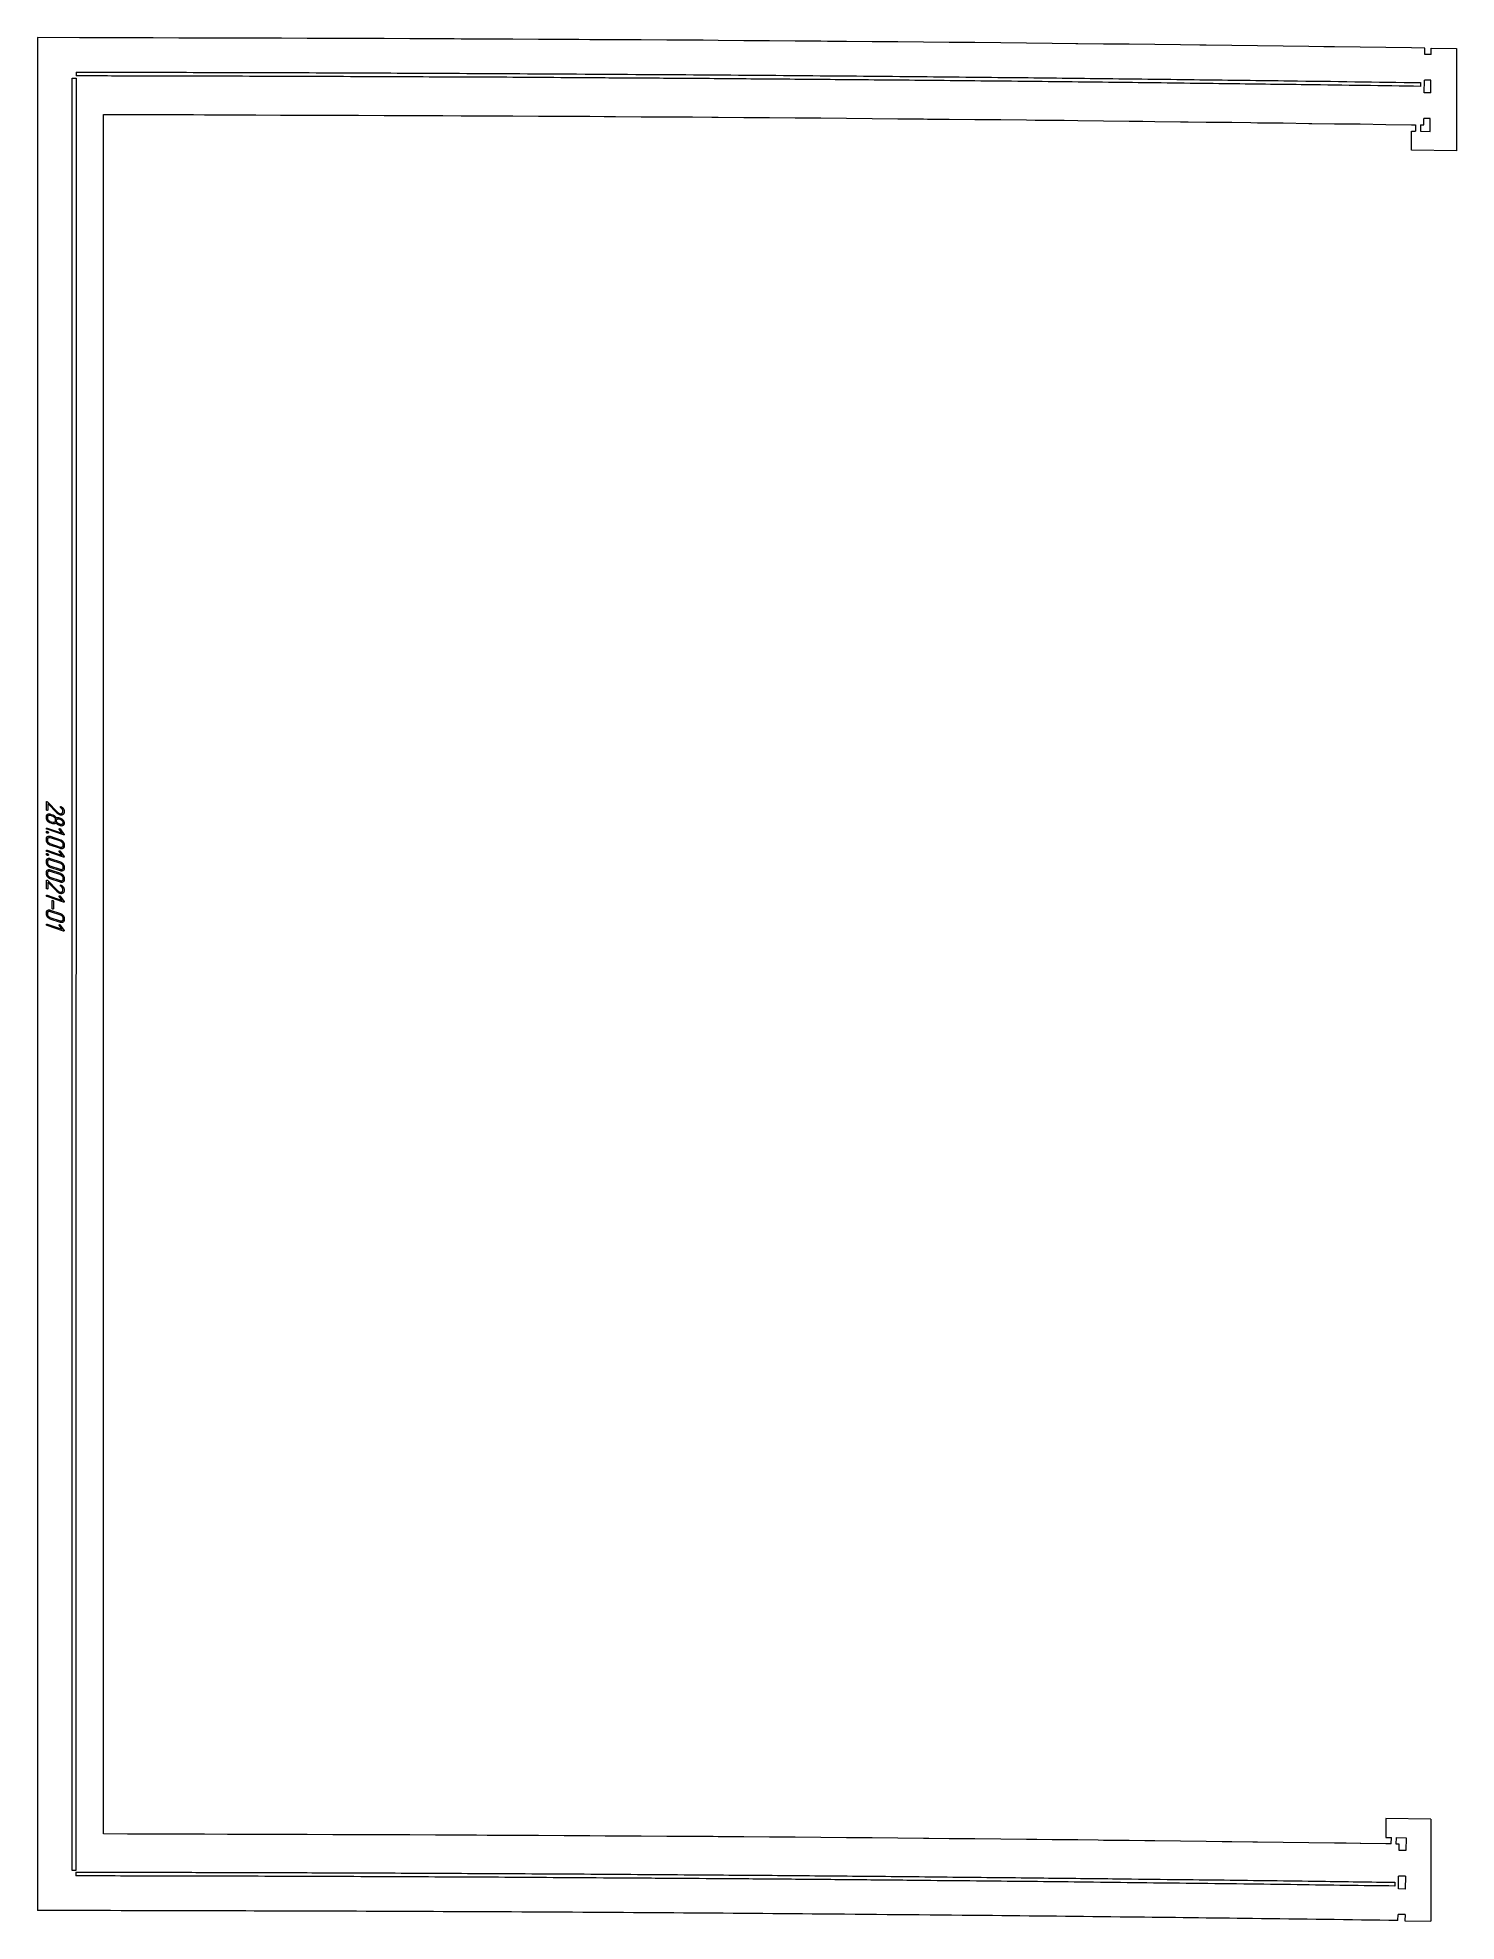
# Model space of a CAD drawing. Header units: millimetres. Extents: x 307 to 1418, y 0 to 1475.
import ezdxf

# ---------------------------------------------------------------- set-up
doc = ezdxf.new("R2010")
doc.units = ezdxf.units.MM
doc.linetypes.add('K5LT_BASIC', pattern=[0])
doc.layers.add('Engraving', color=7, linetype='Continuous')

msp = doc.modelspace()

# ---------------------------------------------------------------- linework, layer by layer
at = {"color": 143, "linetype": 'K5LT_BASIC', "lineweight": 15, "true_color": 0x33acca}
for p, q in [((339.6, 1474.6), (306.7, 1474.7)), ((306.7, 1474.7), (306.7, 8.5)), ((356.8, 1474.6), (339.6, 1474.6)), ((356.9, 1474.6), (356.8, 1474.6)), ((377, 1474.5), (356.9, 1474.6)), ((397.1, 1474.5), (377, 1474.5)), ((377, 1474.5), (377, 1474.5)), ((417.2, 1474.4), (397.1, 1474.5)), ((397.1, 1474.5), (397.1, 1474.5)), ((437.3, 1474.4), (417.2, 1474.4)), ((417.2, 1474.4), (417.2, 1474.4)), ((437.5, 1474.4), (437.3, 1474.4)), ((437.3, 1474.4), (437.3, 1474.4)), ((457.4, 1474.3), (437.5, 1474.4)), ((457.4, 1474.3), (457.4, 1474.3)), ((477.5, 1474.2), (457.4, 1474.3)), ((477.5, 1474.2), (477.5, 1474.2)), ((497.6, 1474.2), (477.5, 1474.2)), ((497.7, 1474.2), (497.6, 1474.2)), ((517.8, 1474.1), (497.7, 1474.2)), ((517.8, 1474.1), (517.8, 1474.1)), ((535.2, 1474.1), (517.8, 1474.1)), ((537.9, 1474), (535.2, 1474.1)), ((558, 1474), (537.9, 1474)), ((537.9, 1474), (537.9, 1474)), ((578.1, 1473.9), (558, 1474)), ((558, 1474), (558, 1474)), ((598.2, 1473.8), (578.1, 1473.9)), ((578.1, 1473.9), (578.1, 1473.9)), ((598.2, 1473.8), (598.2, 1473.8)), ((618.3, 1473.7), (598.2, 1473.8)), ((618.3, 1473.7), (618.3, 1473.7)), ((632.8, 1473.7), (618.3, 1473.7)), ((638.4, 1473.6), (632.8, 1473.7)), ((638.5, 1473.6), (638.4, 1473.6)), ((658.6, 1473.5), (638.5, 1473.6)), ((678.7, 1473.4), (658.6, 1473.5)), ((658.6, 1473.5), (658.6, 1473.5)), ((678.7, 1473.4), (678.7, 1473.4)), ((698.8, 1473.3), (678.7, 1473.4)), ((718.9, 1473.2), (698.8, 1473.3)), ((698.8, 1473.3), (698.8, 1473.3)), ((718.9, 1473.2), (718.9, 1473.2)), ((730.4, 1473.2), (718.9, 1473.2)), ((739, 1473.1), (730.4, 1473.2)), ((739, 1473.1), (739, 1473.1)), ((759.1, 1473), (739, 1473.1)), ((759.1, 1473), (759.1, 1473)), ((779.2, 1472.9), (759.1, 1473)), ((779.3, 1472.9), (779.2, 1472.9)), ((799.4, 1472.7), (779.3, 1472.9)), ((819.5, 1472.6), (799.4, 1472.7)), ((799.4, 1472.7), (799.4, 1472.7)), ((819.5, 1472.6), (819.5, 1472.6)), ((827.8, 1472.6), (819.5, 1472.6)), ((839.6, 1472.5), (827.8, 1472.6)), ((839.6, 1472.5), (839.6, 1472.5)), ((859.7, 1472.3), (839.6, 1472.5)), ((859.7, 1472.3), (859.7, 1472.3)), ((879.8, 1472.2), (859.7, 1472.3)), ((879.8, 1472.2), (879.8, 1472.2)), ((899.9, 1472), (879.8, 1472.2)), ((899.9, 1472), (899.9, 1472)), ((920, 1471.9), (899.9, 1472)), ((920.1, 1471.9), (920, 1471.9)), ((925.2, 1471.8), (920.1, 1471.9)), ((940.2, 1471.7), (925.2, 1471.8)), ((940.2, 1471.7), (940.2, 1471.7)), ((960.3, 1471.5), (940.2, 1471.7)), ((960.3, 1471.5), (960.3, 1471.5)), ((980.4, 1471.3), (960.3, 1471.5)), ((980.4, 1471.3), (980.4, 1471.3)), ((1000.5, 1471.1), (980.4, 1471.3)), ((1000.5, 1471.1), (1000.5, 1471.1)), ((1020.6, 1471), (1000.5, 1471.1)), ((1020.6, 1471), (1020.6, 1471)), ((1022.5, 1470.9), (1020.6, 1471)), ((1040.7, 1470.8), (1022.5, 1470.9)), ((1040.7, 1470.8), (1040.7, 1470.8)), ((1060.9, 1470.6), (1040.7, 1470.8)), ((1081, 1470.3), (1060.9, 1470.6)), ((1060.9, 1470.6), (1060.9, 1470.6)), ((1081, 1470.3), (1081, 1470.3)), ((1101.1, 1470.1), (1081, 1470.3)), ((1119.7, 1469.9), (1101.1, 1470.1)), ((1101.1, 1470.1), (1101.1, 1470.1)), ((1121.2, 1469.9), (1119.7, 1469.9)), ((1141.3, 1469.7), (1121.2, 1469.9)), ((1121.2, 1469.9), (1121.2, 1469.9)), ((1161.4, 1469.5), (1141.3, 1469.7)), ((1141.3, 1469.7), (1141.3, 1469.7)), ((1161.4, 1469.5), (1161.4, 1469.5)), ((1181.5, 1469.2), (1161.4, 1469.5)), ((1181.6, 1469.2), (1181.5, 1469.2)), ((1201.7, 1469), (1181.6, 1469.2)), ((1201.7, 1469), (1201.7, 1469)), ((1216.8, 1468.8), (1201.7, 1469)), ((1221.8, 1468.8), (1216.8, 1468.8)), ((1241.9, 1468.5), (1221.8, 1468.8)), ((1221.8, 1468.8), (1221.8, 1468.8)), ((1241.9, 1468.5), (1241.9, 1468.5)), ((1262, 1468.2), (1241.9, 1468.5)), ((1262, 1468.2), (1262, 1468.2)), ((1282.1, 1468), (1262, 1468.2)), ((1282.1, 1468), (1282.1, 1468)), ((1302.2, 1467.7), (1282.1, 1468)), ((1302.2, 1467.7), (1302.2, 1467.7)), ((1313.9, 1467.6), (1302.2, 1467.7)), ((1322.3, 1467.5), (1313.9, 1467.6)), ((1322.4, 1467.5), (1322.3, 1467.5)), ((1342.5, 1467.2), (1322.4, 1467.5)), ((1342.5, 1467.2), (1342.5, 1467.2)), ((1362.6, 1466.9), (1342.5, 1467.2)), ((1362.6, 1466.9), (1362.6, 1466.9)), ((1382.7, 1466.6), (1362.6, 1466.9)), ((1393.1, 1466.5), (1382.7, 1466.6)), ((1382.7, 1466.6), (1382.7, 1466.6)), ((1393, 1461.5), (1393.1, 1466.5)), ((1398, 1461.4), (1393, 1461.5)), ((1398, 1461.4), (1398.1, 1466.4)), ((1398.1, 1466.4), (1417.7, 1466.1)), ((1417.7, 1466.1), (1417.7, 1386)), ((1392.6, 1431.4), (1392.7, 1441.4)), ((1397.6, 1431.4), (1392.6, 1431.4)), ((1397.7, 1441.4), (1392.7, 1441.4)), ((1397.6, 1431.4), (1397.7, 1441.4)), ((358.2, 68.4), (358.2, 1414.5)), ((358.2, 1414.5), (377, 1414.5)), ((377, 1414.5), (397.1, 1414.4)), ((377, 1414.5), (377, 1414.5)), ((397.1, 1414.4), (417.2, 1414.4)), ((397.1, 1414.4), (397.1, 1414.4)), ((417.2, 1414.4), (417.2, 1414.4)), ((417.2, 1414.4), (428.8, 1414.4)), ((428.8, 1414.4), (437.3, 1414.3)), ((437.3, 1414.3), (437.3, 1414.3)), ((437.3, 1414.3), (457.4, 1414.3)), ((457.4, 1414.3), (457.4, 1414.3)), ((457.4, 1414.3), (477.5, 1414.2)), ((477.5, 1414.2), (477.5, 1414.2)), ((477.5, 1414.2), (497, 1414.1)), ((497, 1414.1), (497.6, 1414.1)), ((497.6, 1414.1), (497.7, 1414.1)), ((497.7, 1414.1), (517.8, 1414.1)), ((517.8, 1414.1), (526.5, 1414.1)), ((517.8, 1414.1), (517.8, 1414.1)), ((526.5, 1414.1), (537.9, 1414)), ((537.9, 1414), (537.9, 1414)), ((537.9, 1414), (558, 1413.9)), ((558, 1413.9), (558, 1413.9)), ((558, 1413.9), (578.1, 1413.8)), ((578.1, 1413.8), (578.1, 1413.8)), ((578.1, 1413.8), (581.4, 1413.8)), ((581.4, 1413.8), (598.2, 1413.8)), ((598.2, 1413.8), (598.2, 1413.8)), ((598.2, 1413.8), (618.3, 1413.7)), ((618.3, 1413.7), (624.1, 1413.7)), ((618.3, 1413.7), (618.3, 1413.7)), ((624.1, 1413.7), (638.4, 1413.6)), ((638.4, 1413.6), (638.5, 1413.6)), ((638.5, 1413.6), (658.6, 1413.5)), ((658.6, 1413.5), (658.6, 1413.5)), ((658.6, 1413.5), (665.9, 1413.4)), ((665.9, 1413.4), (678.7, 1413.4)), ((678.7, 1413.4), (678.7, 1413.4)), ((678.7, 1413.4), (698.8, 1413.3)), ((698.8, 1413.3), (698.8, 1413.3)), ((698.8, 1413.3), (718.9, 1413.2)), ((718.9, 1413.2), (718.9, 1413.2)), ((718.9, 1413.2), (721.6, 1413.2)), ((721.6, 1413.2), (739, 1413.1)), ((739, 1413.1), (750.3, 1413)), ((739, 1413.1), (739, 1413.1)), ((750.3, 1413), (759.1, 1412.9)), ((759.1, 1412.9), (779.2, 1412.8)), ((759.1, 1412.9), (759.1, 1412.9)), ((779.2, 1412.8), (779.3, 1412.8)), ((779.3, 1412.8), (799.4, 1412.7)), ((799.4, 1412.7), (819, 1412.6)), ((799.4, 1412.7), (799.4, 1412.7)), ((819, 1412.6), (819.5, 1412.6)), ((819.5, 1412.6), (819.5, 1412.6)), ((819.5, 1412.6), (834.7, 1412.4)), ((834.7, 1412.4), (839.6, 1412.4)), ((839.6, 1412.4), (859.7, 1412.2)), ((839.6, 1412.4), (839.6, 1412.4)), ((859.7, 1412.2), (859.7, 1412.2)), ((859.7, 1412.2), (879.8, 1412.1)), ((879.8, 1412.1), (899.9, 1411.9)), ((879.8, 1412.1), (879.8, 1412.1)), ((899.9, 1411.9), (899.9, 1411.9)), ((899.9, 1411.9), (916.3, 1411.8)), ((916.3, 1411.8), (920, 1411.8)), ((920, 1411.8), (920.1, 1411.8)), ((920.1, 1411.8), (940.2, 1411.6)), ((940.2, 1411.6), (940.2, 1411.6)), ((940.2, 1411.6), (960.3, 1411.4)), ((960.3, 1411.4), (980.4, 1411.2)), ((960.3, 1411.4), (960.3, 1411.4)), ((980.4, 1411.2), (1000.5, 1411.1)), ((980.4, 1411.2), (980.4, 1411.2)), ((1000.5, 1411.1), (1003.5, 1411)), ((1000.5, 1411.1), (1000.5, 1411.1)), ((1003.5, 1411), (1020.6, 1410.9)), ((1020.6, 1410.9), (1020.6, 1410.9)), ((1020.6, 1410.9), (1040.7, 1410.7)), ((1040.7, 1410.7), (1060.9, 1410.5)), ((1040.7, 1410.7), (1040.7, 1410.7)), ((1060.9, 1410.5), (1081, 1410.3)), ((1060.9, 1410.5), (1060.9, 1410.5)), ((1081, 1410.3), (1081, 1410.3)), ((1081, 1410.3), (1087.9, 1410.2)), ((1087.9, 1410.2), (1101.1, 1410)), ((1101.1, 1410), (1110.5, 1410)), ((1101.1, 1410), (1101.1, 1410)), ((1110.5, 1410), (1121.2, 1409.8)), ((1121.2, 1409.8), (1141.3, 1409.6)), ((1121.2, 1409.8), (1121.2, 1409.8)), ((1141.3, 1409.6), (1141.3, 1409.6)), ((1141.3, 1409.6), (1161.4, 1409.4)), ((1161.4, 1409.4), (1161.4, 1409.4)), ((1161.4, 1409.4), (1172.3, 1409.2)), ((1172.3, 1409.2), (1181.5, 1409.1)), ((1181.5, 1409.1), (1181.6, 1409.1)), ((1181.6, 1409.1), (1201.7, 1408.9)), ((1201.7, 1408.9), (1201.7, 1408.9)), ((1201.7, 1408.9), (1207.6, 1408.8)), ((1207.6, 1408.8), (1221.8, 1408.6)), ((1221.8, 1408.6), (1221.8, 1408.6)), ((1221.8, 1408.6), (1241.9, 1408.4)), ((1241.9, 1408.4), (1256.8, 1408.2)), ((1241.9, 1408.4), (1241.9, 1408.4)), ((1256.8, 1408.2), (1262, 1408.1)), ((1262, 1408.1), (1282.1, 1407.9)), ((1262, 1408.1), (1262, 1408.1)), ((1282.1, 1407.9), (1282.1, 1407.9)), ((1282.1, 1407.9), (1302.2, 1407.6)), ((1302.2, 1407.6), (1302.2, 1407.6)), ((1302.2, 1407.6), (1304.6, 1407.6)), ((1304.6, 1407.6), (1322.3, 1407.3)), ((1322.3, 1407.3), (1322.4, 1407.3)), ((1322.4, 1407.3), (1341.2, 1407.1)), ((1341.2, 1407.1), (1342.5, 1407.1)), ((1342.5, 1407.1), (1362.6, 1406.8)), ((1342.5, 1407.1), (1342.5, 1407.1)), ((1362.6, 1406.8), (1382.7, 1406.5)), ((1362.6, 1406.8), (1362.6, 1406.8)), ((1382.7, 1406.5), (1382.7, 1406.5)), ((1382.7, 1406.5), (1385.7, 1406.5)), ((1382.7, 1386.5), (1382.7, 1401.5)), ((1382.7, 1401.5), (1385.7, 1401.5)), ((1385.7, 1406.5), (1385.7, 1401.5)), ((1389.7, 1406.4), (1389.7, 1401.4)), ((1389.7, 1406.4), (1392.2, 1406.4)), ((1389.7, 1401.4), (1397.2, 1401.3)), ((1392.2, 1406.4), (1392.3, 1411.4)), ((1397.3, 1411.3), (1392.3, 1411.4)), ((1397.2, 1401.3), (1397.3, 1411.3)), ((1417.7, 1386), (1382.7, 1386.5)), ((1397.6, 80.1), (1362.6, 80.6)), ((1362.6, 80.6), (1362.6, 65.6)), ((1397.6, 80.1), (1397.6, 0)), ((377, 68.3), (358.2, 68.4)), ((377, 68.3), (377, 68.3)), ((397.1, 68.3), (377, 68.3)), ((412.9, 68.2), (397.1, 68.3)), ((397.1, 68.3), (397.1, 68.3)), ((417.2, 68.2), (412.9, 68.2)), ((417.2, 68.2), (417.2, 68.2)), ((437.3, 68.2), (417.2, 68.2)), ((455.3, 68.1), (437.3, 68.2)), ((437.3, 68.2), (437.3, 68.2)), ((457.4, 68.1), (455.3, 68.1)), ((457.4, 68.1), (457.4, 68.1)), ((477.5, 68.1), (457.4, 68.1)), ((477.5, 68.1), (477.5, 68.1)), ((497.4, 68), (477.5, 68.1)), ((497.6, 68), (497.4, 68)), ((497.7, 68), (497.6, 68)), ((517.8, 67.9), (497.7, 68)), ((537.9, 67.8), (517.8, 67.9)), ((517.8, 67.9), (517.8, 67.9)), ((552.9, 67.8), (537.9, 67.8)), ((537.9, 67.8), (537.9, 67.8)), ((558, 67.8), (552.9, 67.8)), ((578.1, 67.7), (558, 67.8)), ((558, 67.8), (558, 67.8)), ((578.1, 67.7), (578.1, 67.7)), ((582, 67.7), (578.1, 67.7)), ((598.2, 67.6), (582, 67.7)), ((618.3, 67.5), (598.2, 67.6)), ((598.2, 67.6), (598.2, 67.6)), ((618.3, 67.5), (618.3, 67.5)), ((638.4, 67.4), (618.3, 67.5)), ((638.5, 67.4), (638.4, 67.4)), ((650.5, 67.4), (638.5, 67.4)), ((658.6, 67.3), (650.5, 67.4)), ((666.5, 67.3), (658.6, 67.3)), ((658.6, 67.3), (658.6, 67.3)), ((678.7, 67.2), (666.5, 67.3)), ((678.7, 67.2), (678.7, 67.2)), ((698.8, 67.1), (678.7, 67.2)), ((718.9, 67), (698.8, 67.1)), ((698.8, 67.1), (698.8, 67.1)), ((739, 66.9), (718.9, 67)), ((718.9, 67), (718.9, 67)), ((751.1, 66.8), (739, 66.9)), ((739, 66.9), (739, 66.9)), ((759.1, 66.8), (751.1, 66.8)), ((759.1, 66.8), (759.1, 66.8)), ((779.2, 66.6), (759.1, 66.8)), ((779.3, 66.6), (779.2, 66.6)), ((799.4, 66.5), (779.3, 66.6)), ((799.4, 66.5), (799.4, 66.5)), ((819.5, 66.4), (799.4, 66.5)), ((819.5, 66.4), (819.5, 66.4)), ((835.6, 66.3), (819.5, 66.4)), ((839.6, 66.2), (835.6, 66.3)), ((845.5, 66.2), (839.6, 66.2)), ((839.6, 66.2), (839.6, 66.2)), ((859.7, 66.1), (845.5, 66.2)), ((859.7, 66.1), (859.7, 66.1)), ((879.8, 65.9), (859.7, 66.1)), ((899.9, 65.8), (879.8, 65.9)), ((879.8, 65.9), (879.8, 65.9)), ((899.9, 65.8), (899.9, 65.8)), ((920, 65.6), (899.9, 65.8)), ((920.1, 65.6), (920, 65.6)), ((920.1, 65.6), (920.1, 65.6)), ((940.2, 65.4), (920.1, 65.6)), ((940.2, 65.4), (940.2, 65.4)), ((942.8, 65.4), (940.2, 65.4)), ((960.3, 65.3), (942.8, 65.4)), ((980.4, 65.1), (960.3, 65.3)), ((960.3, 65.3), (960.3, 65.3)), ((1000.5, 64.9), (980.4, 65.1)), ((980.4, 65.1), (980.4, 65.1)), ((1004.7, 64.8), (1000.5, 64.9)), ((1000.5, 64.9), (1000.5, 64.9)), ((1020.6, 64.7), (1004.7, 64.8)), ((1040.1, 64.5), (1020.6, 64.7)), ((1020.6, 64.7), (1020.6, 64.7)), ((1040.7, 64.5), (1040.1, 64.5)), ((1040.7, 64.5), (1040.7, 64.5)), ((1060.9, 64.3), (1040.7, 64.5)), ((1060.9, 64.3), (1060.9, 64.3)), ((1081, 64.1), (1060.9, 64.3)), ((1089.2, 64), (1081, 64.1)), ((1081, 64.1), (1081, 64.1)), ((1101.1, 63.9), (1089.2, 64)), ((1121.2, 63.7), (1101.1, 63.9)), ((1101.1, 63.9), (1101.1, 63.9)), ((1137.2, 63.5), (1121.2, 63.7)), ((1121.2, 63.7), (1121.2, 63.7)), ((1141.3, 63.4), (1137.2, 63.5)), ((1161.4, 63.2), (1141.3, 63.4)), ((1141.3, 63.4), (1141.3, 63.4)), ((1161.4, 63.2), (1161.4, 63.2)), ((1173.8, 63.1), (1161.4, 63.2)), ((1181.5, 63), (1173.8, 63.1)), ((1181.6, 63), (1181.5, 63)), ((1201.7, 62.7), (1181.6, 63)), ((1201.7, 62.7), (1201.7, 62.7)), ((1221.8, 62.5), (1201.7, 62.7)), ((1221.8, 62.5), (1221.8, 62.5)), ((1234.4, 62.3), (1221.8, 62.5)), ((1241.9, 62.2), (1234.4, 62.3)), ((1258.4, 62), (1241.9, 62.2)), ((1241.9, 62.2), (1241.9, 62.2)), ((1262, 62), (1258.4, 62)), ((1282.1, 61.7), (1262, 62)), ((1262, 62), (1262, 62)), ((1302.2, 61.5), (1282.1, 61.7)), ((1282.1, 61.7), (1282.1, 61.7)), ((1302.2, 61.5), (1302.2, 61.5)), ((1322.3, 61.2), (1302.2, 61.5)), ((1322.4, 61.2), (1322.3, 61.2)), ((1331.4, 61.1), (1322.4, 61.2)), ((1342.5, 60.9), (1331.4, 61.1)), ((1342.5, 60.9), (1342.5, 60.9)), ((1342.9, 60.9), (1342.5, 60.9)), ((1362.6, 60.6), (1342.9, 60.9)), ((1362.6, 65.6), (1366.8, 65.6)), ((1362.6, 60.6), (1362.6, 60.6)), ((1366.7, 60.6), (1362.6, 60.6)), ((1366.7, 60.6), (1366.8, 65.6)), ((1370.6, 60.5), (1370.8, 65.5)), ((1372.9, 60.5), (1370.6, 60.5)), ((1370.8, 65.5), (1378.3, 65.4)), ((1372.8, 55.5), (1372.9, 60.5)), ((1378.3, 65.4), (1378.1, 55.4)), ((1378.1, 55.4), (1372.8, 55.5)), ((1372.4, 25.4), (1372.5, 35.4)), ((1377.9, 35.3), (1372.5, 35.4)), ((1377.9, 35.3), (1377.7, 25.3)), ((1377.7, 25.3), (1372.4, 25.4)), ((1372, 0.6), (1372.1, 5.4)), ((1377.5, 5.3), (1372.1, 5.4)), ((1377.5, 5.3), (1377.4, 0.3)), ((1377.4, 0.3), (1397.6, 0))]:
    msp.add_line(p, q, dxfattribs=at)
msp.add_open_spline([(1372, 0.6), (1334, 1.2), (1263.8, 2.1), (1155.7, 3.4), (1040.7, 4.6), (916.7, 5.7), (788.2, 6.7), (664.2, 7.4), (546.8, 7.9), (428.4, 8.2), (350.2, 8.4), (306.7, 8.5)], degree=3, knots=[0, 0, 0, 0, 1.176611, 2.17457, 3.351541, 4.736156, 6.01696, 7.332348, 8.578496, 9.651583, 11, 11, 11, 11], dxfattribs=at)
at = {"layer": 'Engraving', "color": 143, "linetype": 'K5LT_BASIC', "lineweight": 15, "true_color": 0x33acca}
for p, q in [((336.8, 1447.7), (336.8, 1444.7)), ((333.7, 39.9), (333.8, 1443.1)), ((333.8, 1443.1), (336.8, 1443.1)), ((336.8, 1443.1), (336.7, 39.9)), ((1389.7, 1439.5), (1389.7, 1436.5)), ((313.6, 870.4), (313.6, 876.3)), ((314.3, 876.5), (322.6, 868.2)), ((314.6, 875), (314.6, 870)), ((322, 867.5), (314.6, 875)), ((325, 872.8), (325.1, 872.7)), ((313.6, 863.9), (313.6, 864.9)), ((314.1, 855.9), (325.8, 851.9)), ((314.6, 863.6), (314.6, 864.6)), ((316.5, 866.9), (318.5, 866.2)), ((316.5, 865.9), (318.5, 865.2)), ((318.5, 860.3), (316.5, 860.9)), ((318.5, 859.3), (316.5, 859.9)), ((320.5, 862.6), (320.5, 861.6)), ((322.6, 868.2), (323, 867.9)), ((323, 867.9), (323.3, 867.6)), ((323.5, 864), (324.5, 863.7)), ((323.5, 863), (324.5, 862.7)), ((324.5, 858.7), (323.5, 859.1)), ((324.5, 857.7), (323.5, 858.1)), ((324.8, 857.6), (324.5, 857.7)), ((325.1, 857.6), (324.8, 857.6)), ((325.7, 857.5), (325.1, 857.6)), ((327.3, 860.9), (327.4, 860.4)), ((327.4, 860.4), (327.5, 860)), ((327.5, 860), (327.5, 859.7)), ((313.6, 846.5), (313.6, 847.5)), ((327, 850.5), (314.1, 854.9)), ((314.6, 846.2), (314.6, 847.2)), ((316.5, 849.5), (324.5, 846.8)), ((324.5, 839.8), (316.5, 842.5)), ((316.6, 848.5), (324.5, 845.8)), ((324.5, 840.8), (316.6, 843.5)), ((325.8, 851.9), (323.7, 854.7)), ((324.4, 855.2), (327.3, 851.2)), ((326.5, 843.1), (326.5, 842.1)), ((327.5, 842.8), (327.5, 841.8)), ((313.6, 829.1), (313.6, 830.1)), ((314.1, 838.5), (325.8, 834.5)), ((327, 833.1), (314.1, 837.5)), ((314.6, 828.8), (314.6, 829.8)), ((316.5, 832.1), (324.5, 829.4)), ((316.6, 831.1), (324.5, 828.4)), ((324.5, 823.4), (316.6, 826.1)), ((325.8, 834.5), (323.7, 837.3)), ((324.4, 837.8), (327.3, 833.8)), ((313.6, 820.2), (313.6, 821.2)), ((313.6, 808.9), (313.6, 814.8)), ((314.3, 815), (322.6, 806.7)), ((314.6, 819.9), (314.6, 820.9)), ((314.6, 813.5), (314.6, 808.5)), ((322, 806.1), (314.6, 813.5)), ((324.5, 822.4), (316.5, 825.1)), ((316.5, 823.2), (324.5, 820.5)), ((324.5, 813.5), (316.5, 816.2)), ((316.6, 822.2), (324.5, 819.5)), ((324.5, 814.5), (316.6, 817.2)), ((325, 811.3), (325.1, 811.2)), ((326.5, 825.7), (326.5, 824.7)), ((326.5, 816.8), (326.5, 815.8)), ((327.5, 825.4), (327.5, 824.4)), ((327.5, 816.5), (327.5, 815.5)), ((314.1, 803.3), (325.8, 799.3)), ((327, 797.9), (314.1, 802.3)), ((318, 793), (318, 799)), ((319, 798.6), (319, 792.7)), ((322.6, 806.7), (323, 806.4)), ((323, 806.4), (323.3, 806.1)), ((325.8, 799.3), (323.7, 802.1)), ((324.4, 802.6), (327.3, 798.6)), ((313.6, 788.7), (313.6, 789.7)), ((314.6, 788.4), (314.6, 789.4)), ((316.5, 791.7), (324.5, 789)), ((324.5, 782), (316.5, 784.7)), ((316.6, 790.7), (324.5, 788)), ((324.5, 783), (316.6, 785.7)), ((326.5, 785.3), (326.5, 784.4)), ((327.5, 785), (327.5, 784)), ((314.1, 780.7), (325.8, 776.7)), ((327, 775.3), (314.1, 779.7)), ((325.8, 776.7), (323.7, 779.5)), ((324.4, 780), (327.3, 776)), ((336.7, 39.9), (333.7, 39.9)), ((336.7, 38.5), (336.7, 35.5)), ((1369.6, 30.6), (1369.6, 27.6))]:
    msp.add_line(p, q, dxfattribs=at)
for points, knots in [([(336.8, 1447.7), (358.5, 1447.7), (394.3, 1447.6), (444, 1447.5), (486.8, 1447.4), (541.2, 1447.2), (613.3, 1446.9), (706, 1446.4), (804.3, 1445.8), (901.4, 1445.1), (989.8, 1444.3), (1070.4, 1443.5), (1144.9, 1442.7), (1216, 1441.8), (1297.9, 1440.8), (1355.4, 1440), (1389.7, 1439.5)], [0, 0, 0, 0, 1.053152, 1.735982, 2.403168, 3.127924, 4.369085, 5.899309, 7.615793, 9.131815, 10.59851, 11.89755, 13.036377, 14.210399, 15.340763, 17, 17, 17, 17]), ([(1389.7, 1436.5), (1359.8, 1437), (1308.7, 1437.7), (1233.5, 1438.6), (1163, 1439.5), (1088.2, 1440.3), (1013.2, 1441.1), (942.3, 1441.7), (877.8, 1442.2), (821, 1442.7), (769.7, 1443), (723.1, 1443.3), (680.6, 1443.6), (641.3, 1443.8), (602.6, 1443.9), (562, 1444.1), (518.1, 1444.3), (474, 1444.4), (429.5, 1444.5), (384.2, 1444.6), (353.2, 1444.7), (336.8, 1444.7)], [0, 0, 0, 0, 1.785487, 3.061222, 4.499832, 6.004076, 7.536713, 8.985582, 10.247831, 11.393371, 12.384054, 13.320136, 14.180493, 14.927853, 15.669023, 16.49913, 17.356466, 18.291575, 19.141647, 20.016854, 21, 21, 21, 21]), ([(336.7, 38.5), (362.1, 38.5), (403.1, 38.4), (463.5, 38.3), (518.3, 38.1), (582.6, 37.9), (654.9, 37.5), (735.2, 37.1), (813, 36.5), (885.8, 36), (954.2, 35.4), (1023.7, 34.7), (1090, 34), (1147.9, 33.4), (1194.9, 32.8), (1235.1, 32.4), (1273.3, 31.9), (1317.9, 31.3), (1350.2, 30.8), (1369.6, 30.6)], [0, 0, 0, 0, 1.400026, 2.263287, 3.330361, 4.427211, 5.811311, 7.319798, 8.857927, 10.10606, 11.337929, 12.629745, 13.943798, 14.997529, 15.822394, 16.539698, 17.21339, 17.930807, 19, 19, 19, 19]), ([(1369.6, 27.6), (1344, 27.9), (1304.6, 28.5), (1250.1, 29.2), (1207.5, 29.7), (1164.8, 30.1), (1124.4, 30.7), (1085, 31.1), (1046, 31.5), (1003, 31.9), (956.1, 32.4), (906.6, 32.8), (859.2, 33.2), (812.8, 33.5), (767.4, 33.8), (722, 34.1), (678.9, 34.4), (637.7, 34.6), (596.5, 34.8), (554.2, 35), (511.2, 35.1), (470.6, 35.3), (434, 35.3), (401.6, 35.4), (369.7, 35.5), (348.4, 35.5), (336.7, 35.5)], [0, 0, 0, 0, 1.928733, 2.979014, 4.114305, 5.1482, 6.202199, 7.166726, 8.123598, 9.150334, 10.410984, 11.667593, 12.887698, 13.990328, 15.171781, 16.314385, 17.416873, 18.429537, 19.428367, 20.521905, 21.628708, 22.670509, 23.591292, 24.390207, 25.120675, 26, 26, 26, 26])]:
    msp.add_open_spline(points, degree=3, knots=knots, dxfattribs=at)
for points in [[(313.6, 876.3), (313.6, 876.5), (313.7, 876.6)], [(313.7, 869.9), (313.6, 870.1), (313.6, 870.4)], [(313.7, 876.6), (313.9, 876.7), (314.1, 876.6)], [(314.1, 876.6), (314.2, 876.6), (314.3, 876.5)], [(324.5, 872.4), (324.5, 872.6), (324.6, 872.7)], [(324.6, 872.1), (324.5, 872.2), (324.5, 872.4)], [(324.6, 872.7), (324.7, 872.8), (325, 872.8)], [(324.8, 871.9), (324.6, 872), (324.6, 872.1)], [(326.1, 870.5), (325.7, 871.2), (324.8, 871.9)], [(325.1, 872.7), (326.3, 871.8), (327, 870.8)], [(326.5, 869), (326.5, 869.7), (326.1, 870.5)], [(327, 870.8), (327.5, 869.8), (327.5, 868.7)], [(313.6, 864.9), (313.6, 866.1), (314.4, 866.7)], [(314.4, 861.5), (313.6, 862.7), (313.6, 863.9)], [(313.6, 855.5), (313.6, 855.6), (313.7, 855.9)], [(313.7, 855.1), (313.6, 855.3), (313.6, 855.5)], [(314.1, 869.7), (313.9, 869.8), (313.7, 869.9)], [(313.7, 855.9), (313.8, 856), (314.1, 855.9)], [(314.4, 869.7), (314.2, 869.6), (314.1, 869.7)], [(314.6, 870), (314.6, 869.8), (314.4, 869.7)], [(314.4, 866.7), (315.3, 867.3), (316.5, 866.9)], [(316.5, 859.9), (315.3, 860.4), (314.4, 861.5)], [(314.6, 864.6), (314.6, 865.4), (315.2, 865.8)], [(315.1, 862), (314.6, 862.8), (314.6, 863.6)], [(316.5, 860.9), (315.7, 861.2), (315.1, 862)], [(315.2, 865.8), (315.7, 866.2), (316.5, 865.9)], [(318.5, 866.2), (319.3, 866), (320, 865.3)], [(318.5, 865.2), (319.4, 865), (319.9, 864.2)], [(319.9, 860.4), (319.4, 860), (318.5, 860.3)], [(320.1, 859.2), (319.4, 859), (318.5, 859.3)], [(319.9, 864.2), (320.5, 863.4), (320.5, 862.6)], [(320.5, 861.6), (320.5, 860.7), (319.9, 860.4)], [(320, 865.3), (320.7, 864.7), (321.2, 863.7)], [(321.2, 860), (320.9, 859.4), (320.1, 859.2)], [(321.2, 863.7), (321.6, 864.1), (322.2, 864.2)], [(322.2, 858.8), (321.7, 859.2), (321.2, 860)], [(321.5, 861.7), (321.5, 862.6), (322.1, 862.9)], [(322.1, 860.1), (321.5, 860.9), (321.5, 861.7)], [(323.1, 866.7), (322.7, 867), (322, 867.5)], [(322.1, 862.9), (322.7, 863.3), (323.5, 863)], [(323.5, 859.1), (322.7, 859.4), (322.1, 860.1)], [(322.2, 864.2), (322.8, 864.3), (323.5, 864)], [(323.5, 858.1), (322.8, 858.3), (322.2, 858.8)], [(324.1, 866.2), (323.6, 866.4), (323.1, 866.7)], [(323.3, 867.6), (323.7, 867.3), (324.1, 867.2)], [(323.5, 855.1), (323.5, 855.3), (323.7, 855.4)], [(323.7, 855.4), (323.8, 855.5), (324, 855.5)], [(324, 855.5), (324.1, 855.4), (324.4, 855.2)], [(324.1, 867.2), (325.1, 866.9), (325.8, 867.5)], [(326.5, 866.5), (325.5, 865.7), (324.1, 866.2)], [(324.5, 863.7), (325.7, 863.3), (326.6, 862.1)], [(324.5, 862.7), (325.4, 862.4), (325.9, 861.6)], [(325.9, 858.8), (325.3, 858.4), (324.5, 858.7)], [(326.6, 857.9), (326.2, 857.6), (325.7, 857.5)], [(325.8, 867.5), (326.1, 867.7), (326.3, 868.1)], [(325.9, 861.6), (326.5, 860.9), (326.5, 860)], [(326.5, 860), (326.5, 859.2), (325.9, 858.8)], [(326.3, 868.1), (326.5, 868.5), (326.5, 869)], [(327.5, 868.7), (327.5, 867.3), (326.5, 866.5)], [(326.6, 862.1), (327.1, 861.5), (327.3, 860.9)], [(327.5, 859.7), (327.5, 858.5), (326.6, 857.9)], [(313.6, 852.9), (313.6, 853.2), (313.8, 853.3)], [(313.8, 852.2), (313.6, 852.5), (313.6, 852.9)], [(313.6, 847.5), (313.6, 848.7), (314.4, 849.3)], [(314.4, 844.1), (313.6, 845.3), (313.6, 846.5)], [(314.1, 854.9), (313.8, 855), (313.7, 855.1)], [(313.8, 853.3), (314, 853.4), (314.3, 853.3)], [(314.3, 851.9), (314, 851.9), (313.8, 852.2)], [(314.3, 853.3), (314.5, 853.3), (314.8, 853)], [(314.8, 851.9), (314.6, 851.8), (314.3, 851.9)], [(314.4, 849.3), (315.3, 849.9), (316.5, 849.5)], [(316.5, 842.5), (315.3, 842.9), (314.4, 844.1)], [(314.6, 847.2), (314.6, 848), (315.2, 848.4)], [(315.1, 844.6), (314.6, 845.4), (314.6, 846.2)], [(314.8, 853), (315.1, 852.7), (315.1, 852.3)], [(315.1, 852.3), (315.1, 852.1), (314.8, 851.9)], [(316.6, 843.5), (315.7, 843.8), (315.1, 844.6)], [(315.2, 848.4), (315.7, 848.8), (316.6, 848.5)], [(323.7, 854.7), (323.5, 854.9), (323.5, 855.1)], [(324.5, 846.8), (325.7, 846.4), (326.6, 845.2)], [(324.5, 845.8), (325.3, 845.5), (325.9, 844.7)], [(325.9, 840.9), (325.3, 840.5), (324.5, 840.8)], [(325.9, 844.7), (326.5, 844), (326.5, 843.1)], [(326.5, 842.1), (326.5, 841.3), (325.9, 840.9)], [(326.6, 845.2), (327.5, 844), (327.5, 842.8)], [(327.5, 841.8), (327.5, 840.6), (326.6, 840)], [(327.3, 850.5), (327.2, 850.4), (327, 850.5)], [(327.3, 851.2), (327.5, 851), (327.5, 850.8)], [(327.5, 850.8), (327.5, 850.6), (327.3, 850.5)], [(313.6, 838.1), (313.6, 838.2), (313.7, 838.4)], [(313.7, 837.7), (313.6, 837.9), (313.6, 838.1)], [(313.6, 835.4), (313.6, 835.8), (313.8, 835.9)], [(313.8, 834.8), (313.6, 835.1), (313.6, 835.4)], [(313.6, 830.1), (313.6, 831.3), (314.4, 831.9)], [(314.4, 826.7), (313.6, 827.9), (313.6, 829.1)], [(313.7, 838.4), (313.8, 838.6), (314.1, 838.5)], [(314.1, 837.5), (313.8, 837.5), (313.7, 837.7)], [(313.8, 835.9), (314, 836), (314.3, 835.9)], [(314.3, 834.4), (314, 834.5), (313.8, 834.8)], [(314.3, 835.9), (314.5, 835.9), (314.8, 835.6)], [(314.8, 834.5), (314.6, 834.4), (314.3, 834.4)], [(314.4, 831.9), (315.3, 832.5), (316.5, 832.1)], [(316.5, 825.1), (315.3, 825.5), (314.4, 826.7)], [(314.6, 829.8), (314.6, 830.6), (315.2, 831)], [(315.1, 827.2), (314.6, 828), (314.6, 828.8)], [(314.8, 835.6), (315.1, 835.3), (315.1, 834.9)], [(315.1, 834.9), (315.1, 834.7), (314.8, 834.5)], [(316.6, 826.1), (315.7, 826.4), (315.1, 827.2)], [(315.2, 831), (315.7, 831.4), (316.6, 831.1)], [(323.5, 837.7), (323.5, 837.9), (323.7, 838)], [(323.7, 837.3), (323.5, 837.5), (323.5, 837.7)], [(323.7, 838), (323.8, 838.1), (324, 838.1)], [(324, 838.1), (324.1, 838), (324.4, 837.8)], [(326.6, 840), (325.8, 839.4), (324.5, 839.8)], [(324.5, 829.4), (325.7, 829), (326.6, 827.8)], [(324.5, 828.4), (325.3, 828.1), (325.9, 827.3)], [(325.9, 827.3), (326.5, 826.5), (326.5, 825.7)], [(326.6, 827.8), (327.5, 826.6), (327.5, 825.4)], [(327.3, 833.1), (327.2, 833), (327, 833.1)], [(327.3, 833.8), (327.5, 833.6), (327.5, 833.4)], [(327.5, 833.4), (327.5, 833.2), (327.3, 833.1)], [(313.6, 821.2), (313.6, 822.4), (314.4, 823)], [(314.4, 817.8), (313.6, 819), (313.6, 820.2)], [(313.6, 814.8), (313.6, 815), (313.7, 815.1)], [(313.7, 815.1), (313.9, 815.2), (314.1, 815.1)], [(314.1, 815.1), (314.2, 815.1), (314.3, 815)], [(314.4, 823), (315.3, 823.6), (316.5, 823.2)], [(316.5, 816.2), (315.3, 816.6), (314.4, 817.8)], [(314.6, 820.9), (314.6, 821.7), (315.2, 822.1)], [(315.1, 818.3), (314.6, 819.1), (314.6, 819.9)], [(316.6, 817.2), (315.7, 817.5), (315.1, 818.3)], [(315.2, 822.1), (315.7, 822.5), (316.6, 822.2)], [(325.9, 823.5), (325.3, 823.1), (324.5, 823.4)], [(326.6, 822.6), (325.8, 822), (324.5, 822.4)], [(324.5, 820.5), (325.7, 820.1), (326.6, 818.9)], [(324.5, 819.5), (325.3, 819.2), (325.9, 818.4)], [(325.9, 814.6), (325.3, 814.2), (324.5, 814.5)], [(326.6, 813.7), (325.8, 813.1), (324.5, 813.5)], [(324.5, 810.9), (324.5, 811.1), (324.6, 811.2)], [(324.6, 811.2), (324.7, 811.4), (325, 811.3)], [(325.1, 811.2), (326.3, 810.4), (327, 809.3)], [(326.5, 824.7), (326.5, 823.9), (325.9, 823.5)], [(325.9, 818.4), (326.5, 817.7), (326.5, 816.8)], [(326.5, 815.8), (326.5, 815), (325.9, 814.6)], [(327.5, 824.4), (327.5, 823.2), (326.6, 822.6)], [(326.6, 818.9), (327.5, 817.7), (327.5, 816.5)], [(327.5, 815.5), (327.5, 814.3), (326.6, 813.7)], [(313.7, 808.4), (313.6, 808.6), (313.6, 808.9)], [(313.6, 802.9), (313.6, 803), (313.7, 803.3)], [(313.7, 802.5), (313.6, 802.7), (313.6, 802.9)], [(314.1, 808.2), (313.9, 808.3), (313.7, 808.4)], [(313.7, 803.3), (313.8, 803.4), (314.1, 803.3)], [(314.1, 802.3), (313.8, 802.4), (313.7, 802.5)], [(314.4, 808.2), (314.2, 808.1), (314.1, 808.2)], [(314.6, 808.5), (314.6, 808.4), (314.4, 808.2)], [(318, 799), (318, 799.2), (318.2, 799.3)], [(318.2, 799.3), (318.3, 799.4), (318.5, 799.3)], [(318.5, 799.3), (318.7, 799.3), (318.8, 799.1)], [(318.8, 799.1), (319, 798.9), (319, 798.6)], [(323.1, 805.2), (322.7, 805.5), (322, 806.1)], [(324.1, 804.7), (323.6, 804.9), (323.1, 805.2)], [(323.3, 806.1), (323.7, 805.9), (324.1, 805.7)], [(323.5, 802.5), (323.5, 802.7), (323.7, 802.8)], [(323.7, 802.1), (323.5, 802.3), (323.5, 802.5)], [(323.7, 802.8), (323.8, 802.9), (324, 802.9)], [(324, 802.9), (324.1, 802.8), (324.4, 802.6)], [(324.1, 805.7), (325.1, 805.4), (325.8, 806)], [(326.5, 805), (325.5, 804.2), (324.1, 804.7)], [(324.6, 810.6), (324.5, 810.7), (324.5, 810.9)], [(324.8, 810.4), (324.6, 810.5), (324.6, 810.6)], [(326.1, 809), (325.7, 809.7), (324.8, 810.4)], [(325.8, 806), (326.1, 806.2), (326.3, 806.6)], [(326.5, 807.6), (326.5, 808.2), (326.1, 809)], [(326.3, 806.6), (326.5, 807.1), (326.5, 807.6)], [(327.5, 807.3), (327.5, 805.8), (326.5, 805)], [(327, 809.3), (327.5, 808.3), (327.5, 807.3)], [(327.3, 797.9), (327.2, 797.8), (327, 797.9)], [(327.3, 798.6), (327.5, 798.4), (327.5, 798.2)], [(327.5, 798.2), (327.5, 798), (327.3, 797.9)], [(313.6, 789.7), (313.6, 790.9), (314.4, 791.5)], [(314.4, 786.3), (313.6, 787.5), (313.6, 788.7)], [(314.4, 791.5), (315.3, 792.1), (316.5, 791.7)], [(316.5, 784.7), (315.3, 785.2), (314.4, 786.3)], [(314.6, 789.4), (314.6, 790.2), (315.2, 790.6)], [(315.1, 786.8), (314.6, 787.6), (314.6, 788.4)], [(316.6, 785.7), (315.7, 786), (315.1, 786.8)], [(315.2, 790.6), (315.7, 791), (316.6, 790.7)], [(318.2, 792.6), (318, 792.8), (318, 793)], [(318.5, 792.3), (318.4, 792.4), (318.2, 792.6)], [(318.9, 792.4), (318.7, 792.3), (318.5, 792.3)], [(319, 792.7), (319, 792.5), (318.9, 792.4)], [(324.5, 789), (325.7, 788.6), (326.6, 787.4)], [(324.5, 788), (325.3, 787.7), (325.9, 786.9)], [(325.9, 783.1), (325.3, 782.8), (324.5, 783)], [(326.6, 782.2), (325.8, 781.6), (324.5, 782)], [(325.9, 786.9), (326.5, 786.2), (326.5, 785.3)], [(326.5, 784.4), (326.5, 783.5), (325.9, 783.1)], [(326.6, 787.4), (327.5, 786.3), (327.5, 785)], [(327.5, 784), (327.5, 782.8), (326.6, 782.2)], [(313.6, 780.4), (313.6, 780.4), (313.7, 780.7)], [(313.7, 780), (313.6, 780.1), (313.6, 780.4)], [(313.7, 780.7), (313.8, 780.8), (314.1, 780.7)], [(314.1, 779.7), (313.8, 779.8), (313.7, 780)], [(323.5, 779.9), (323.5, 780.1), (323.7, 780.2)], [(323.7, 779.5), (323.5, 779.7), (323.5, 779.9)], [(323.7, 780.2), (323.8, 780.3), (324, 780.3)], [(324, 780.3), (324.1, 780.2), (324.4, 780)], [(327.3, 775.3), (327.2, 775.2), (327, 775.3)], [(327.3, 776), (327.5, 775.8), (327.5, 775.6)], [(327.5, 775.6), (327.5, 775.4), (327.3, 775.3)]]:
    msp.add_open_spline(points, degree=2, dxfattribs=at)

doc.saveas('drawing.dxf')
